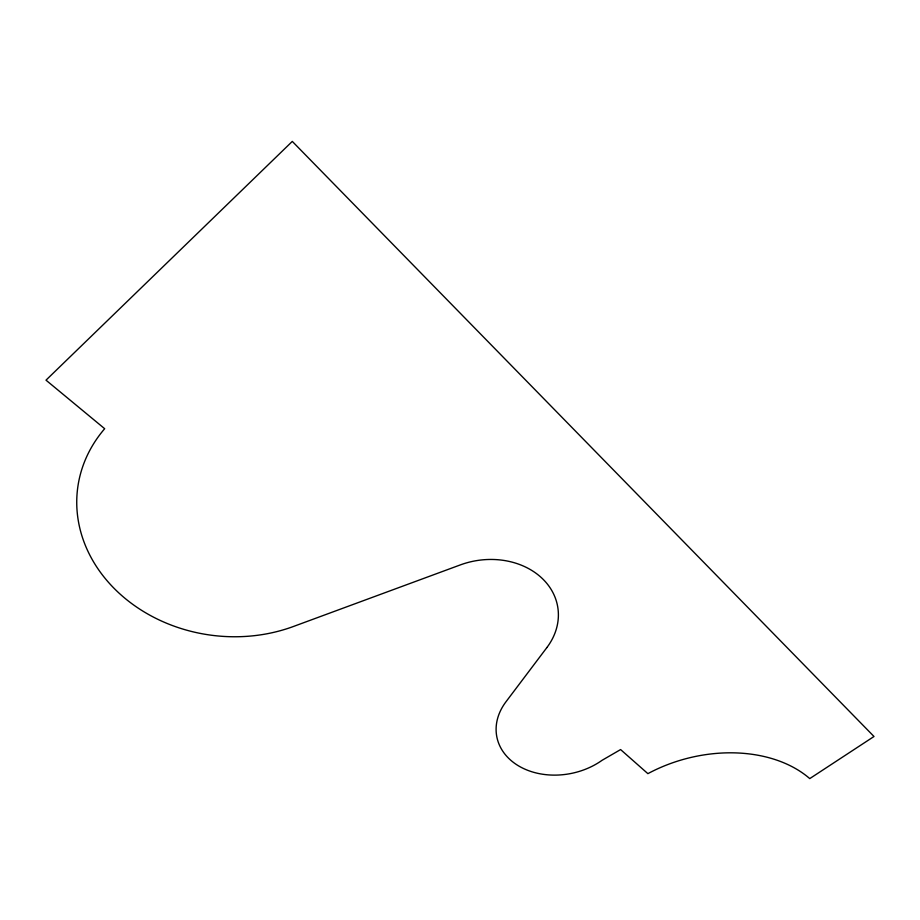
<?xml version="1.0" encoding="UTF-8"?>
<svg xmlns="http://www.w3.org/2000/svg" width="920" height="920" viewBox="0 0 920 920"><rect width="100%" height="100%" fill="white"/><g stroke="black" fill="none" stroke-linecap="round" stroke-linejoin="round"><path stroke-width="1.38" d="M546.905 647.53L505.988 701.764A65.515 50.243 -11.1 0 0 518.052 765.578A65.515 50.243 -11.1 0 0 602.059 760.311L620.597 749.57L647.887 773.651A126.419 89.021 -14.4 0 1 809.761 778.596L874 736.494L292.295 141.404L46 380.167L104.673 428.709A151.892 128.582 7.4 0 0 112.309 586.511A151.892 128.582 7.4 0 0 293.468 626.474L460.345 564.903A72.392 58.88 -9 0 1 542.202 578.427A72.392 58.88 -9 0 1 546.905 647.53"/></g></svg>
